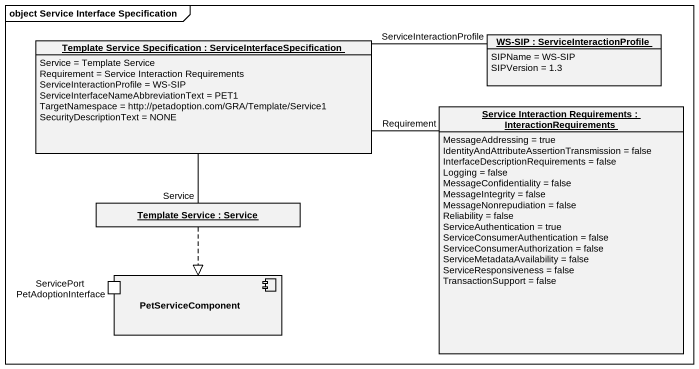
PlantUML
@startuml
mainframe object Service Interface Specification
allowmixing
hide circle
hide empty members
object "Template Service Specification : ServiceInterfaceSpecification" as Template_Service {
  Service = Template Service
  Requirement = Service Interaction Requirements
  ServiceInteractionProfile = WS-SIP
  ServiceInterfaceNameAbbreviationText = PET1
  TargetNamespace = http://petadoption.com/GRA/Template/Service1
  SecurityDescriptionText = NONE
}
object "WS-SIP : ServiceInteractionProfile" as WS_SIP {
  SIPName = WS-SIP
  SIPVersion = 1.3
}
object "Service Interaction Requirements : InteractionRequirements" as Service_Interaction {
  MessageAddressing = true
  IdentityAndAttributeAssertionTransmission = false
  InterfaceDescriptionRequirements = false
  Logging = false
  MessageConfidentiality = false
  MessageIntegrity = false
  MessageNonrepudiation = false
  Reliability = false
  ServiceAuthentication = true
  ServiceConsumerAuthentication = false
  ServiceConsumerAuthorization = false
  ServiceMetadataAvailability = false
  ServiceResponsiveness = false
  TransactionSupport = false
}
object "Template Service : Service" as Template_Service_2
component PetServiceComponent {
  port "ServicePort PetAdoptionInterface" as ServicePort
}
Template_Service -right- WS_SIP : ServiceInteractionProfile
Service_Interaction -left- Template_Service : Requirement
Template_Service_2 -up- Template_Service : Service
Template_Service_2 ..|> PetServiceComponent
@enduml
